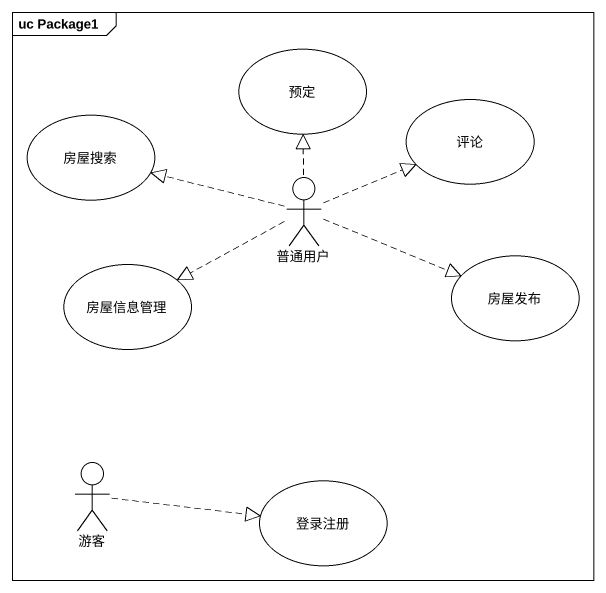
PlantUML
@startuml
mainframe uc Package1
usecase 预定
usecase 评论
usecase 房屋搜索
actor 普通用户
usecase 房屋信息管理
usecase 房屋发布
actor 游客
usecase 登录注册
普通用户 .up.|> 预定
普通用户 .right.|> 评论
普通用户 .left.|> 房屋搜索
普通用户 .left.|> 房屋信息管理
普通用户 .right.|> 房屋发布
游客 .right.|> 登录注册
@enduml
